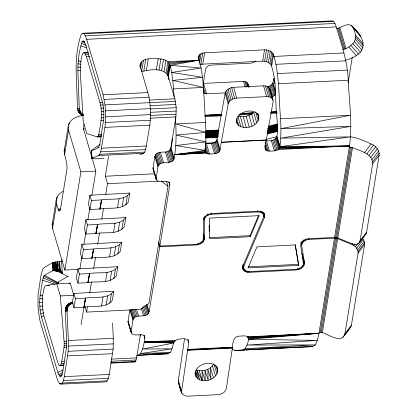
<?xml version="1.0" encoding="UTF-8"?>
<svg xmlns="http://www.w3.org/2000/svg" width="417" height="417" viewBox="0 0 417 417"><rect width="100%" height="100%" fill="white"/><g stroke="black" fill="none" stroke-linecap="round" stroke-linejoin="round"><path stroke-width="0.63" d="M319.13 332.161L322.341 332.709C328.028 333.986 341.44 344.385 344.895 333.908L358.067 253.088C358.427 249.267 355.383 246.02 352.084 244.586L337.666 238.67L335.544 238.149L308.997 239.389C305.609 239.572 301.434 241.949 301.705 245.79L304.499 262.616C304.811 267.042 299.995 269.789 296.086 269.997L249.163 272.332C245.634 272.859 241.188 269.768 242.929 265.91L263.414 217.518L263.638 215.073L262.59 212.149M344.26 335.732L350.812 326.975L351.448 325.145L364.62 244.326L364.156 241.115L362.284 238.378M242.934 266.01C243.116 269.346 245.894 272.004 249.283 271.576L296.211 269.241C299.599 269.064 303.769 266.682 303.503 262.846L300.704 246.02C300.396 241.589 305.213 238.842 309.122 238.633L335.669 237.393L337.791 237.919L352.209 243.83C354.992 245.16 359.423 244.555 360.038 241L372.595 163.959C373.022 153.435 359.803 150.813 352.506 147.654L349.295 147.107M359.563 242.371L366.116 233.614L366.59 232.243L379.147 155.197C379.595 151.043 376.786 147.337 373.512 145.1C366.152 141.723 358.688 137.902 350.572 136.807M59.897 365.725L60.627 365.146L61.252 363.733L61.737 361.586L63.999 347.715L64.249 343.598L60.335 295.95L56.738 283.81L45.771 285.546L44.89 286.224C41.455 295.862 41.721 306.693 44.072 316.576L58.349 364.281L59.12 365.428L59.897 365.725L63.77 365.532M62.779 261.376L55.742 261.991L52.349 262.804L52.933 270.43L56.415 270.951L60.116 270.534L60.126 269.194L53.334 270.258L44.499 275.376L43.743 276.247L42.586 280.229L40.157 295.163L39.646 302.221L40.095 310.175L41.387 316.894L57.827 372.391L59.615 376.071L60.548 376.426L62.117 375.342M232.477 349.337L234.875 350.499L242.892 350.04L245.076 348.706C246.807 345.13 249.647 340.798 248.094 336.728M60.548 376.426L61.419 375.733L62.175 374.044L62.759 371.464L66.496 347.648L66.584 340.434L65.266 311.009C64.927 306.881 68.159 302.45 72.579 302.82M97.442 136.979L98.412 135.958L98.751 134.509C100.695 124.042 102.936 113.049 99.986 102.525L86.423 56.743L84.635 53.058L83.702 52.704L82.832 53.397C80.377 59.605 80.184 66.548 80.392 73.157L83.207 121.415L86.804 133.555L97.442 136.979L101.295 136.786M104.073 158.371L95.821 158.762L91.74 158.507L98.501 155.541L99.699 154.332L100.732 151.83L104.928 127.409L105.485 122.478L105.532 110.823L105.016 104.886L103.072 94.805L86.637 39.313L85.344 35.852L83.953 33.787L82.556 33.256L81.247 34.293C77.234 45.667 76.035 58.151 76.108 70.207L77.515 108.394C77.651 111.725 80.064 114.784 83.343 115.54M139.841 154.832L143.427 153.31L144.626 152.101L145.663 149.594L149.854 125.178L150.62 114.586L150.459 108.587L149.104 97.192L140.294 66.564C139.94 55.795 156.735 58.771 163.516 59.329C166.388 60.324 169.417 62.159 170.209 65.302C172.617 75.602 173.436 86.173 174.03 96.708M170.48 150.12L175.891 116.916L176.229 107.701L174.864 98.803L167.717 74.674M68.946 276.382L67.7 276.445L60.267 272.536L55.06 270.55L54.2 262.257L52.349 262.804L43.91 267.75L42.784 269.059L41.048 275.027L38.051 294.892L38.01 306.547L39.365 317.942L40.465 322.56L56.905 378.052L58.198 381.513L59.589 383.583L60.986 384.114L62.295 383.072L63.426 380.533L64.296 376.666L68.216 351.317L68.352 340.517L67.028 311.087C66.897 307.73 69.045 304.467 72.245 303.383C70.525 302.221 65.547 304.9 70.473 304.238L70.009 303.477L69.295 303.451M60.986 384.114L105.913 381.878L107.221 380.841L108.352 378.302L109.228 374.435L113.143 349.086L113.278 338.281L112.59 322.93M83.186 114.92C80.179 113.726 80.241 109.9 77.515 108.394L79.293 108.738L80.434 112.527L83.369 115.186L80.434 112.527L79.293 108.738L77.885 70.556C77.864 60.835 79.147 50.848 82.123 41.632L82.993 40.939L83.926 41.293L85.714 44.979L102.884 103.552L103.791 111.146L103.76 118.918L100.002 142.974C100.2 148.004 95.279 149.333 91.401 150.673L91.928 158.33M67.028 311.087L65.349 309.482L66.418 306.537L67.862 307.193L67.028 311.087L65.266 311.009C65.318 308.851 65.808 304.499 68.977 305.541L66.225 306.526L65.865 308.205M60.147 269.476L60.225 270.529L62.472 273.641L60.147 269.476L58.171 269.663L58.161 271.608L60.293 271.399L62.472 273.641L61.534 261.438M198.31 58.281C198.216 54.893 201.5 52.808 204.606 52.808L264.508 49.831C268.673 49.597 273.495 51.922 274.068 56.446C279.546 76.728 278.692 97.995 280.594 118.751C281.1 128.066 281.063 137.417 279.989 146.695C278.978 151.262 272.994 151.074 269.418 151.074L266.338 140.67C280.969 142.937 276.956 129.525 277.133 119.856C274.688 101.649 277.3 82.227 271.04 64.656C269.09 62.123 265.765 61.08 262.663 61.158L202.761 64.135L199.774 64.817M55.008 269.841L55.742 261.991L58.093 270.732L56.352 269.903L52.933 270.43L58.161 271.608L57.562 261.756L60.012 269.205L59.537 261.568L60.267 272.536L60.116 270.534M172.315 138.548C171.757 143.401 172.414 151.892 165.455 152.054C161.832 152.08 156.078 151.851 154.853 156.323L153.018 168.624L156.099 179.029C158.361 185.101 169.125 177.522 169.834 184.872L159.862 246.051L196.303 244.242C199.576 244.028 203.407 241.938 203.642 238.331L203.246 220.322C203.512 216.162 207.932 213.749 211.711 213.504L258.133 211.2C261.662 210.668 266.109 213.759 264.373 217.617L243.882 266.015L243.658 268.454M156.099 179.029L157.939 166.732C159.732 161.014 166.852 163.469 171.116 161.827C174.071 160.738 174.556 157.397 174.759 154.655C176.563 142.338 176.235 129.849 175.348 117.469M334.58 237.367L349.477 145.971C352.641 124.141 349.149 102.097 348.252 80.236C347.554 61.841 341.497 44.358 336.232 26.907L334.945 23.446L333.553 21.382L332.151 20.85L82.556 33.256M65.74 309.878L65.266 311.009L65.662 307.923L67.862 307.193C63.233 307.845 69.874 301.699 72.245 303.383L70.009 303.477L68.524 304.228M334.455 238.123L318.942 333.292L248.621 338.51C247.505 334.611 242.074 336.18 239.259 336.133C233.499 336.144 232.556 342.748 232.504 347.199L226.358 388.446C225.566 392.225 221.625 394.419 218.002 394.659L188.051 396.15C179.988 396.739 179.633 386.152 178.288 380.679L184.491 339.026M181.463 392.178L188.724 342.388L188.166 339.584M269.418 151.074C263.122 151.59 265.061 143.74 266.249 140.143L273.093 101.732C273.646 98.183 269.585 96.322 266.583 96.624L236.632 98.11C233.098 98.365 229.115 100.283 228.167 103.963L219.785 150.766L218.221 152.523L215.824 153.612L209.516 154.05L207.077 153.659L205.711 152.669L205.122 151.34L205.862 141.879L206.066 132.377L203.486 87.429L202.542 77.322L201.083 68.039L199.185 60.168L169.735 63.994L167.889 75.399L168.875 79.694M77.974 269.392L64.87 270.044L52.537 228.422L52.156 224.799L56.159 200.249L57.16 196.803L59.485 193.775L62.967 191.361M56.159 200.249L56.54 203.877L58.083 209.079L58.51 210.231L59.443 211.096L60.548 208.615L66.704 170.85C68.065 164.084 64.87 157.715 64.161 151.152L68.164 126.606C69.175 119.543 76.686 115.978 83.145 115.545M56.748 199.321L57.16 196.803M68.857 125.048L69.165 123.161M52.537 228.422L56.54 203.877M64.541 154.78L68.544 130.229L68.164 126.606M57.958 284.066L58.276 282.142M61.622 261.61L61.935 259.671M83.582 126.867L84.015 124.23M83.218 129.838L83.676 127.717L83.369 129.609M83.843 129.478L84.052 128.222M64.87 270.044L80.872 171.851L68.544 130.229M73.877 293.432L72.402 302.497L73.939 307.699L84.104 307.188C93.22 305.27 105.798 308.882 112.319 300.334L113.799 291.269L73.877 293.432L75.42 298.635L73.939 307.699M77.88 268.882L76.4 277.946L77.943 283.148L88.107 282.643C97.224 280.724 109.801 284.331 116.322 275.788L117.797 266.724L77.88 268.882L79.418 274.084L77.943 283.148M81.878 244.336L80.403 253.4L81.94 258.603L92.11 258.092C101.227 256.174 113.799 259.786 120.325 251.237L121.8 242.173L81.878 244.336L83.421 249.538L81.94 258.603M85.881 219.785L84.401 228.85L85.944 234.052L96.108 233.546C105.225 231.628 117.802 235.235 124.323 226.692L125.804 217.627L85.881 219.785L87.424 224.987L85.944 234.052M89.884 195.239L88.404 204.304L89.947 209.506L100.111 208.995C109.228 207.077 121.806 210.689 128.327 202.141L129.802 193.081L89.884 195.239L91.422 200.441L89.947 209.506M79.845 269.299L81.831 257.107M83.921 244.268L85.808 232.717M87.898 219.884L89.884 207.687M91.876 195.495L95.847 171.106L83.426 128.582M83.843 307.204L85.584 298.124C94.701 296.206 107.278 299.818 113.799 291.269M88.107 282.643L89.587 273.578L87.846 282.658L89.587 273.578C98.699 271.66 111.276 275.267 117.797 266.724M92.11 258.092L93.585 249.027L91.849 258.107L93.585 249.027C102.702 247.109 115.28 250.721 121.8 242.173M96.108 233.546L97.588 224.482L95.847 233.562L97.588 224.482C106.705 222.563 119.278 226.17 125.804 217.627M100.111 208.995L101.586 199.931L99.851 209.011L101.586 199.931C110.703 198.012 123.281 201.625 129.802 193.081M81.143 324.562L83.973 307.209M105.751 194.614L107.529 183.699L105.319 176.24L108.566 156.323M85.584 298.124L84.104 307.188L85.323 298.139L75.42 298.635M166.534 181.338L168.004 186.31L148.921 303.388L140.513 309.424L86.6 312.104L87.434 306.964M89.738 292.843L91.516 281.928M93.716 268.444L95.493 257.529M97.693 244.049L99.47 233.134M101.774 219.008L103.447 208.735M139.898 66.006L140.107 64.75M139.992 66.803L140.607 63.024M101.555 305.89L103.03 296.826M105.553 281.339L107.033 272.28M109.556 256.794L111.031 247.729M113.56 232.243L115.035 223.184M117.558 207.697L119.038 198.633M140.638 68.435L141.77 61.513M143.511 60.303L141.66 71.635C149.891 69.681 162.229 67.22 167.889 75.399L170.209 65.302L199.185 60.168L198.513 57.025M143.865 70.822L145.71 59.495M106.147 304.978L107.628 295.914M110.151 280.433L111.626 271.368M114.154 255.882L115.629 246.817M118.152 231.336L119.632 222.271M122.155 206.785L123.63 197.726M146.377 70.457L148.228 59.131M109.869 303.06L111.349 293.995M113.872 278.514L115.347 269.45M117.875 253.963L119.351 244.899M121.873 229.418L123.354 220.353M125.877 204.867L127.352 195.802M156.365 69.962L158.21 58.63M159.039 70.072L160.884 58.745M161.671 70.655L163.516 59.329M164.079 71.672L165.924 60.34M166.091 73.048L167.942 61.721L199.185 60.168L168.968 62.79L167.128 74.143L169.735 63.994M131.105 332.359L128.024 321.955L129.859 309.659L132.945 320.063L131.094 331.39C131.261 336.681 138.517 334.424 141.733 334.736C143.104 334.96 144.501 335.794 144.829 337.233C144.329 342.847 143.203 348.591 140.498 353.6L138.058 355.248L136.828 355.32M168.343 76.775L170.209 65.302L201.083 68.039L171.658 72.433L202.542 77.322L172.784 80.424L203.486 87.429L173.535 88.92M110.896 363.191L134.78 362.003L135.504 361.424L136.62 357.864L140.367 334.877M132.945 320.063C135.296 312.531 146.794 319.297 149.15 311.765L159.737 246.807L158.648 243.132M198.377 58.875L198.893 55.732M198.841 60.256L199.764 54.596M199.529 63.134L201.067 53.689M200.874 64.411L202.719 53.079M202.761 64.135L204.606 52.808M202.933 85.803L205.649 69.139C206.227 66.647 208.87 65.276 211.257 65.115L251.305 63.123L254.089 62.399L255.882 61.023M205.148 143.578L212.743 143.208L215.136 142.119L216.704 140.362L225.154 93.168C226.103 89.488 230.085 87.57 233.619 87.32L263.57 85.829C266.166 85.699 269.392 86.71 270.075 89.53L273.093 100.325M262.663 61.158L264.508 49.831M264.654 61.242L266.499 49.91M266.614 61.669L268.459 50.342M268.407 62.42L270.258 51.093M269.919 63.441L271.764 52.109M271.04 64.656L272.885 53.329M271.691 65.99L273.536 54.658M267.344 86.606C271.446 86.595 273.912 82.649 273.568 78.803L274.819 78.74M348.106 82.722L352.292 57.056M320.22 332.187L335.544 238.149M335.669 237.393L350.384 147.133M321.304 332.375L336.634 238.336M336.759 237.581L351.468 147.321M322.341 332.709L337.666 238.67M337.791 237.919L352.506 147.654M159.737 246.807L196.178 244.993C199.957 244.748 204.377 242.34 204.648 238.175L204.252 220.171C204.481 216.564 208.312 214.474 211.586 214.26L258.014 211.956L261.052 212.409L263.137 213.984M342.91 49.451C346.803 48.925 350.165 46.277 352.871 43.587C357.129 39.281 355.451 33.089 353.392 28.168C349.832 20.668 342.023 27.413 336.748 28.643M345.385 60.22C351.583 58.474 358.354 55.789 361.888 50.061C366.084 41.45 358.484 32.083 352.563 26.542M65.266 311.009L65.625 309.325M140.128 336.003L140.42 334.736M247.63 336.837L318.942 333.292L317.321 340.381L315.216 344.916L312.781 346.563L234.875 350.499M64.161 151.152L64.828 148.859M52.156 224.799L52.823 222.501M188.713 341.419C186.691 337.118 180.436 338.943 176.745 339.751C171.778 342.013 173.55 348.784 170.199 352.428L168.015 353.762L137.057 355.357M194.947 373.663C197.674 387.132 222.271 379.501 216.949 366.871M258.931 116.619C254.975 105.527 232.795 112.46 237.242 123.88C243.518 131.965 261.652 125.653 258.425 114.821M43.097 277.894L56.863 283.643L57.562 282.387L67.7 276.445M250.315 236.684L259.228 215.641L209.251 218.122L209.704 238.706L250.315 236.684L250.007 235.647L258.67 215.182M195.547 370.88L199.759 379.903L196.615 369.9C202.813 372.261 210.658 369.639 213.869 363.76M271.738 96.817L274.136 95.728L275.705 93.971L272.624 83.567M67.028 305.301L68.612 304.233L70.473 304.238L67.356 305.312L65.745 307.928L67.194 309.08L65.349 309.482M364.62 152.627L371.166 143.865M366.96 153.863L373.512 145.1M369.055 155.525L375.608 146.768M370.77 157.511L377.322 148.749M371.98 159.675L378.527 150.918M372.6 161.874L379.152 153.117M372.595 163.959L379.147 155.197M352.084 244.586L352.855 243.554M353.84 245.514L354.997 243.966M355.414 246.765L357.729 243.674M360.038 241L366.59 232.243M358.651 243.455L364.818 235.209M356.697 248.251L363.249 239.494M357.604 249.872L364.156 241.115M358.073 251.524L364.625 242.767M358.067 253.088L364.62 244.326M344.895 333.908L351.448 325.145M343.045 337.176L350.812 326.975M66.334 306.531L67.215 305.463M365.203 234.693L366.116 233.614M238.315 116.03C243.622 117.756 249.762 116.015 253.682 112.121L256.695 122.916M82.175 114.263L79.913 113.716L80.992 113.116M100.044 144.23L91.344 150.521L91.537 153.764M97.974 147.884L99.011 147.165M69.681 303.467L68.623 304.16C67.486 304.207 66.319 306.12 68.977 305.541M59.615 376.071L62.336 374.304M58.688 374.695L62.639 372.433M54.809 270.169L53.981 270.065L53.042 262.538L53.334 270.325L54.007 270.352L54.2 262.257L55.06 270.55L53.631 270.164L52.933 270.43L55.06 270.55L56.331 269.903L58.171 269.663M68.195 304.144L71.354 302.904L73.043 302.977M41.387 316.894L43.722 315.805M57.827 372.391L63.071 369.931M70.807 303.107L69.92 303.477L72.959 303.065M70.009 303.477L70.483 303.305M40.657 313.819L43.649 312.786M80.804 113.075L78.662 112.183L80.116 111.772M268.194 128.186L277.321 125.481M268.485 126.935L277.201 124.36M267.975 129.51L277.769 126.638M267.646 130.886L277.487 128.061M267.803 132.069L277.691 129.312M267.208 133.195L277.743 130.422M268.558 126.2L277.237 124.037M268.512 127.336L277.805 125.017M267.761 128.811L277.675 126.341M268.136 130.094L277.43 127.774M267.75 131.553L277.665 129.077M267.214 132.945L277.748 130.318M267.146 134.034L277.67 131.407M266.359 139.304L277.06 136.63M268.47 127.258L277.79 124.98M267.693 128.624L277.644 126.257M268.058 129.796L277.394 127.633M267.693 131.141L277.639 128.895M267.813 132.309L277.738 130.099M267.297 133.351L277.461 131.167M40.095 310.175L43.149 309.539M68.998 283.336L70.218 283.143L73.809 295.283L60.335 295.95M204.867 148.812L206.139 153.096L174.759 154.655L205.112 150.417L175.781 145.533L205.862 141.879L176.12 135.045L206.066 132.377L175.76 123.958L205.711 122.473M275.079 139.111L278.165 149.515L349.477 145.971L279.588 147.926L276.502 137.495L279.989 146.695L350.499 136.849L280.74 138.157L350.838 126.361L280.949 128.655L350.478 115.274L280.594 118.751M56.352 269.903L56.415 270.951L55.742 261.991L56.311 269.622M204.883 149.552L205.711 152.669L174.759 154.655L205.122 151.34M247.865 336.842L248.595 339.302L318.942 333.292L248.052 337.254M174.759 154.655L205.393 152.179L204.872 150.386M80.022 111.761L77.843 110.369L79.496 110.255M39.751 306.219L42.982 306.005M318.942 333.292L248.365 337.728L248.006 336.545M205.711 137.615L218.06 136.901M205.836 135.379L218.169 134.701M205.805 136.599L218.143 135.911M205.79 134.097L218.122 133.435M205.675 132.841L218.008 132.199M83.953 33.787L333.553 21.382M85.344 35.852L334.945 23.446M86.637 39.313L336.232 26.907M83.702 52.704L88.222 52.479M84.635 53.058L88.508 52.865M85.563 54.434L88.79 54.278M86.423 56.743L89.65 56.582M274.068 56.446L343.952 52.975M275.96 64.317L345.849 60.846M277.425 73.6L347.309 70.129M248.803 87.054C248.6 84.156 246.869 80.971 243.544 81.419L203.496 83.41L206.577 93.815L225.31 92.887M278.363 83.708L348.252 80.236M103.072 94.805L148.004 92.574M104.177 99.423L149.104 97.192M99.986 102.525L102.566 102.4M149.687 100.054L174.864 98.803M100.596 105.089L103.176 104.964M105.016 104.886L175.474 101.373M101.06 108.128L103.645 107.998M150.12 105.689L175.943 104.406M105.532 110.823L150.459 108.587M101.352 111.422L103.932 111.292M150.407 108.983L176.229 107.701M101.44 114.753L104.021 114.628M150.501 112.319L176.318 111.037M105.694 116.823L150.62 114.586M101.326 117.902L103.906 117.771M150.386 115.462L176.203 114.18M204.872 115.259L221.787 114.42M241.954 113.419L253.015 112.866M271.232 111.959L276.435 111.704M205.185 115.379L221.448 114.571M240.963 113.601L252.676 113.017M270.888 112.11L276.747 111.824M101.013 120.638L103.598 120.508M150.073 118.199L175.891 116.916M208.484 115.295L212.389 115.102M216.944 114.878L221.5 114.649M241.667 113.648L246.218 113.419M250.122 113.226L252.723 113.096M275.491 111.965L276.794 111.902M204.846 115.869L221.755 115.029M239.973 114.122L252.332 113.507M270.55 112.606L276.403 112.314M205.133 116.64L221.396 115.832M238.957 114.956L251.972 114.31M270.836 113.372L277.341 113.049M105.485 122.478L150.412 120.247M104.928 127.409L149.854 125.178M98.751 134.509L101.321 134.383M98.412 135.958L101.618 135.796M205.904 130.677L218.889 130.031M97.959 136.802L101.169 136.646M205.492 131.689L218.472 131.027M205.498 131.736L218.487 131.089M205.685 132.95L218.023 132.335M205.8 134.269L218.138 133.654M205.836 135.603L218.174 134.988M205.79 136.859L218.127 136.244M205.67 137.954L217.356 137.375M221.359 142.181L266.275 140.013M101.54 148.181L146.471 145.95M221.323 142.374L266.265 140.076M205.456 143.208L215.198 142.723M100.732 151.83L145.663 149.594M99.699 154.332L144.626 152.101M98.501 155.541L143.427 153.31M80.872 171.851L95.847 171.106M105.319 176.24L154.686 173.785M107.529 183.699L158.194 181.181M91.422 200.441L101.326 199.952M58.083 209.079L60.58 208.953M58.51 210.231L60.382 210.137M87.424 224.987L97.328 224.497M209.397 237.664L250.007 235.647M83.421 249.538L93.325 249.043M79.418 274.084L89.327 273.594M248.412 266.817L298.426 264.331L298.739 265.374L248.073 267.891L256.981 246.843L295.34 244.935L298.739 265.374M58.86 282.325L57.562 282.387L44.499 275.376M58.484 282.757L57.186 282.82L43.743 276.247M56.863 283.643L58.161 283.581M56.738 283.81L70.218 283.143M47.7 285.452L49.623 285.353M68.352 340.517L113.278 338.281M64.14 341.294L66.704 341.163M64.249 343.598L66.819 343.467M64.202 345.802L66.772 345.672M168.015 353.762L138.058 355.248L170.199 352.428L140.498 353.6L172.138 348.784L142.604 349.065L173.712 343.024L144.225 341.976L175.604 340.418M68.445 346.089L113.372 343.858M63.999 347.715L66.569 347.59M68.216 351.317L113.143 349.086M187.572 349.43L232.504 347.199M187.525 349.722L232.457 347.486M67.684 355.894L112.611 353.663M187.483 350.009L232.41 347.773M187.436 350.301L232.368 348.07M242.892 350.04L312.781 346.563L245.076 348.706L315.216 344.916L247.015 345.062L317.321 340.381L248.595 339.302L247.917 336.863L248.595 339.302M61.737 361.586L64.322 361.461M111.443 359.115L136.62 357.864M61.252 363.733L64.479 363.577M110.958 361.263L136.13 360.012M60.627 365.146L63.853 364.984M110.974 362.644L135.504 361.424M114.633 362.67L116.572 362.571M123.025 362.253L124.964 362.154M131.418 361.836L133.357 361.737M64.296 376.666L109.228 374.435M63.426 380.533L108.352 378.302M62.295 383.072L107.221 380.841M59.589 383.583L60.872 383.515M205.779 136.984L218.112 136.411M205.831 135.879L218.164 135.348M205.816 134.613L218.154 134.102M206.003 131.074L219.019 130.552M205.565 132.147L218.571 131.631M205.722 133.346L218.07 132.846M276.758 136.87L279.989 146.695L349.477 145.971L278.978 148.786L275.898 138.376M173.884 342.482L144.225 341.976L174.78 341.142M149.771 354.44L159.998 354.221M77.885 70.556L80.476 70.504M349.477 145.971L279.849 147.316L276.502 137.495M144.225 341.976L174.16 341.935M65.433 309.007L67.194 309.08M203.256 90.374L204.163 93.434L206.577 93.815M39.646 302.221L42.888 302.461M77.849 67.028L80.95 67.351M77.843 110.369L79.621 110.713M78.662 112.183L80.434 112.527M79.913 113.716L81.878 114.096M83.087 115.165L81.508 114.857L81.841 114.201L83.176 115.149L81.508 114.857L83.379 115.4M39.782 298.452L42.868 299.088M78.005 63.728L80.476 64.275M80.783 45.901L86.882 47.892M78.349 60.835L81.398 61.831M42.586 280.229L54.783 284.212M40.157 295.163L42.591 295.955M60.184 271.404L58.25 270.716L60.126 269.194L62.472 273.641M134.003 361.706L134.78 362.003M81.367 43.326L86.142 45.364M82.123 41.632L85.021 43.092M82.993 40.939L84.677 41.862M249.778 86.892L248.198 85.391L247.714 83.384M161.442 181.02L168.004 186.31M360.1 35.143L351.197 25.364M353.392 28.168L360.929 36.769M355.446 35.106L362.983 43.707M355.68 37.071L363.217 45.672M355.305 39.234L362.847 47.835M354.346 41.46L361.888 50.061M352.871 43.587L360.408 52.188M350.973 45.469L358.511 54.069M348.789 46.985L356.327 55.586M196.615 369.9L202.339 380.643L202.057 370.796L205.2 380.799L205.008 370.348L208.151 380.356L207.843 369.342L210.992 379.345L210.382 367.83L213.525 377.838M153.018 168.624L156.448 179.915M128.024 321.955L131.459 333.246M178.32 382.175L182 393.549M217.69 369.227C213.879 358.281 194.218 363.733 195.318 374.841M215.698 365L217.737 371.474M214.239 364.938L217.017 373.762M212.435 365.928L215.579 375.931M199.19 370.64L202.339 380.643M195.422 371.563L197.637 378.626M195.015 373.371L196.126 376.9M178.288 380.679L181.431 390.677M204.987 150.302L205.711 152.669M248.068 336.707L248.621 338.51M339.876 27.73L346.042 48.544M338.885 28.194L345.052 49.003M337.827 28.502L343.994 49.31M273.568 78.803L275.017 83.702M272.953 82.582L275.491 91.151M271.978 84.505L275.058 94.909M271.055 85.323L274.136 95.728M269.924 85.975L273.005 96.379M268.657 86.413L269.382 88.863M308.637 238.164L308.997 239.389M276.888 136.229L279.989 146.695M305.317 238.967L305.682 240.192M303.857 239.801L304.217 241.021M273.938 139.778L277.024 150.183M302.659 240.849L303.023 242.074M272.661 140.227L275.741 150.631M301.627 241.433L302.169 243.273M271.331 140.425L274.412 150.829M301.178 242.699L301.72 244.539M300.798 242.73L301.705 245.79M301.778 253.432L304.499 262.616M302.122 256.101L304.478 264.055M302.956 261.006L303.503 262.846M303.42 263.685L303.962 265.52M302.617 265.676L302.982 266.901M265.613 142.442L268.152 151.011M248.381 86.001L248.74 87.226M247.093 82.524L248.36 86.809M265.374 145.184L267.005 150.693M301.236 266.89L301.6 268.11M246.134 81.878L247.583 86.778M264.983 146.471L266.072 150.146M265.045 148.176L265.405 149.401M244.92 81.503L246.551 87.012M299.552 267.844L299.912 269.069M243.544 81.419L245.175 86.929M297.67 268.491L298.035 269.716M264.269 213.572L264.628 214.797M263.653 212.514L264.738 216.183M262.736 212.013L264.373 217.617M262.465 211.992L263.012 213.827M263.372 215.052L263.737 216.277M261.892 211.852L262.257 213.077M260.693 211.19L261.052 212.409M257.649 210.731L258.014 211.956M203.314 87.017L205.305 93.752M217.033 139.377L220.119 149.781M216.704 140.362L219.785 150.766M216.058 141.295L219.139 151.699M215.136 142.119L218.221 152.523M214.004 142.77L217.09 153.175M212.743 143.208L215.824 153.612M211.429 143.401L214.51 153.805M248.798 271.107L249.163 272.332M246.958 271.019L247.317 272.244M245.107 269.966L245.649 271.801M243.335 264.175L243.882 266.015M242.835 264.805L243.559 267.255M243.075 265.874L244.159 269.544M242.814 266.14L244.263 271.034M206.436 143.646L209.516 154.05M242.522 267.542L243.247 269.987M205.331 144.193L208.229 153.988M205.263 147.54L207.077 153.659M211.226 213.035L211.586 214.26M207.598 213.989L207.958 215.214M204.862 216.188L205.227 217.413M204.121 217.549L204.481 218.774M203.704 218.336L204.252 220.171M203.376 233.89L204.648 238.175M203.287 236.116L204.377 239.785M203.277 237.106L203.642 238.331M202.975 239.525L203.522 241.36M201.781 241.542L202.146 242.767M200.004 242.673L200.363 243.898M171.059 148.03L174.144 158.434M170.73 149.015L173.816 159.419M197.96 243.439L198.32 244.664M170.084 149.948L173.164 160.352M169.161 150.772L172.247 161.176M168.03 151.423L171.116 161.827M166.769 151.861L169.849 162.265M165.455 152.054L168.536 162.458M160.462 152.299L163.542 162.708M169.458 182.677L169.823 183.902M168.927 181.807L169.834 184.872M159.148 152.492L162.229 162.901M157.881 152.93L160.967 163.334M156.75 153.581L159.831 163.985M155.833 154.405L158.913 164.809M155.181 155.338L158.267 165.747M154.853 156.323L157.939 166.732M153.008 167.655L156.088 178.059M187.994 339.938L188.724 342.388M158.59 241.766L159.862 246.051M146.972 304.42L149.15 311.765M146.461 304.796L148.822 312.75M145.814 305.729L148.171 313.688M144.715 305.937L147.253 314.507M143.584 306.589L146.122 315.158M142.499 307.637L144.855 315.596M141.368 308.444L143.542 315.789M136.557 309.305L138.548 316.039M144.287 335.393L144.829 337.233M144.115 335.753L144.84 338.203M135.244 309.497L137.24 316.232M133.794 309.32L135.973 316.665M132.481 309.362L134.842 317.316M131.381 309.57L133.92 318.14M130.552 309.894L133.273 319.078M128.014 320.986L131.094 331.39M84.943 306.511L86.6 312.104M269.564 88.248L272.582 99.043M268.579 87.169L271.592 97.964M267.182 86.376L270.195 97.171M265.473 85.918L268.491 96.713M263.57 85.829L266.583 96.624M257.826 113.497L258.159 114.696M257.591 113.93L258.936 118.73M255.657 111.881L258.17 120.878M251.592 113.909L254.61 124.704M249.032 115.332L252.05 126.127M246.176 116.291L249.194 127.081M243.22 116.713L246.238 127.508M233.619 87.32L236.632 98.11M240.364 116.578L243.382 127.373M231.643 87.601L234.662 98.396M237.971 116.489L240.817 126.685M229.741 88.237L232.759 99.032M236.715 118.298L238.722 125.496M228.036 89.186L231.049 99.981M236.236 120.284L237.242 123.88M226.645 90.38L229.658 101.175M225.66 91.74L228.678 102.535M225.154 93.168L228.167 103.963M91.584 151.783L91.344 150.521L91.516 152.393M295.142 244.534L298.426 264.331M52.349 262.804L53.334 270.258M91.74 155.598L92.074 158.648L91.792 155.52M53.042 262.538L53.631 270.164M57.562 261.756L57.989 269.403M209.125 225.446L209.266 231.873M270.075 89.53L270.08 90.937M71.354 302.904L69.967 303.284L71.354 302.904"/></g></svg>
